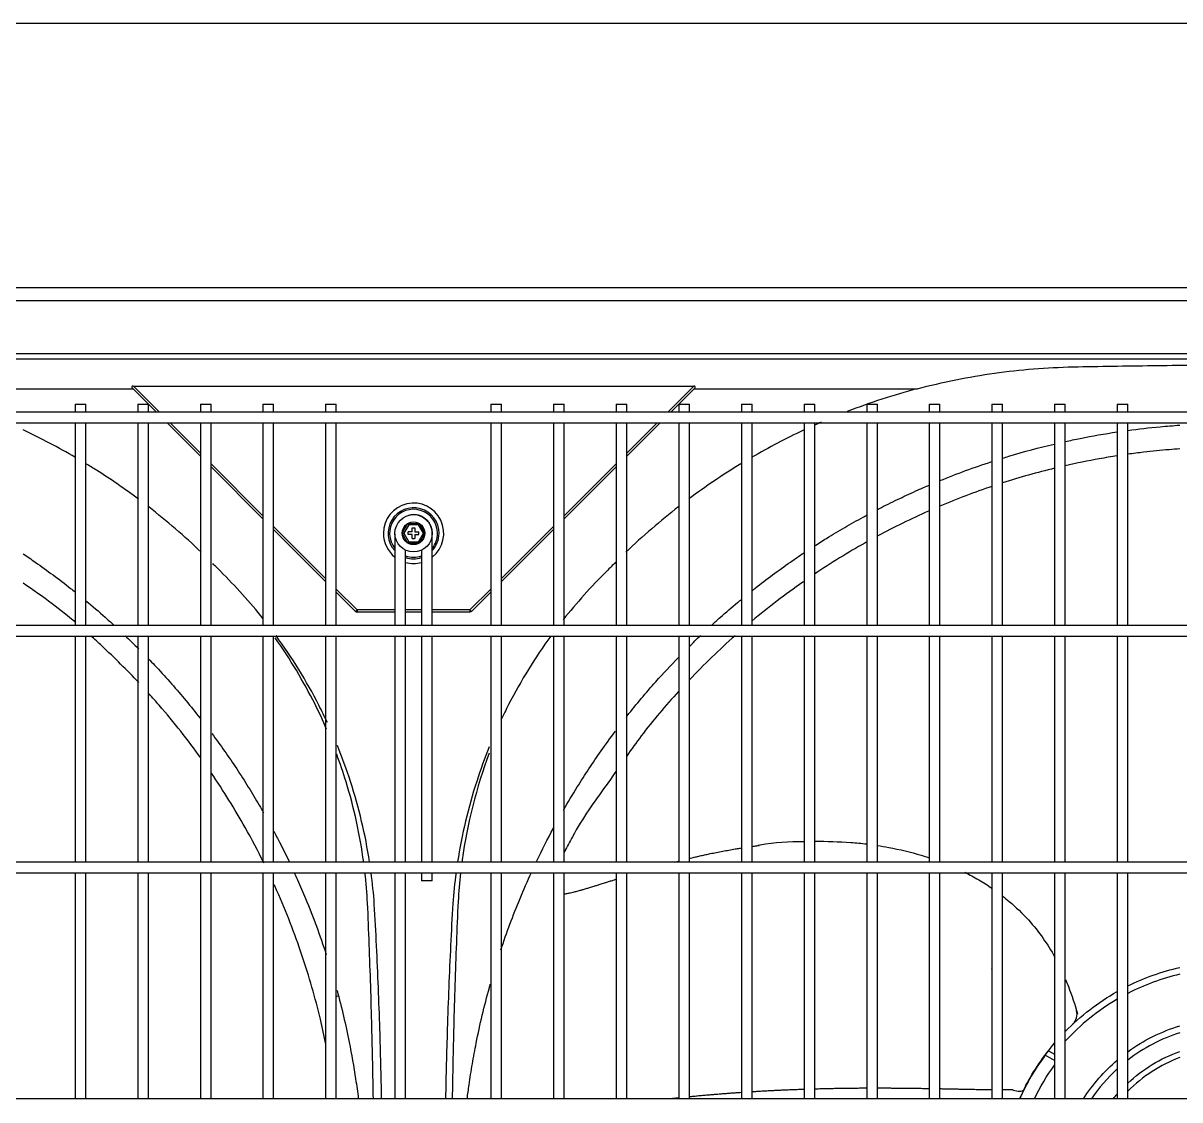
# Model space of a CAD drawing. Header units: millimetres. Extents: x 0 to 504600, y 0 to 118800.
# Drawn here: x 432438.5 to 432872.5, y 47794.5 to 48198.4 of the extents above; entities that cross this region are included whole.
import ezdxf

# ---------------------------------------------------------------- set-up
doc = ezdxf.new("R2010")
doc.units = ezdxf.units.MM
doc.header["$LTSCALE"] = 200
doc.layers.add('LG-AIRCON', color=240, linetype='Continuous')

# ---------------------------------------------------------------- blocks, each defined once
blk = doc.blocks.new('NEWUXB+UXA 1')
at = {"layer": 'LG-AIRCON', "color": 0}
for p, q in [((-580.93, 761.88), (580.46, 761.88)), ((580.46, 756.88), (-580.93, 756.88)), ((-526.02, 737.09), (525.55, 737.09)), ((524.03, 734.97), (-524.5, 734.97)), ((-105.36, 724.85), (104.89, 724.85)), ((-95.56, 715.05), (-105.36, 724.85)), ((104.89, 724.85), (95.09, 715.05)), ((-189.2, 723.85), (-105.49, 723.85)), ((-96.7, 715.05), (-105.69, 724.05)), ((105.22, 724.05), (96.22, 715.05)), ((105.02, 723.85), (188.72, 723.85)), ((-127.21, 718.05), (-127.21, 715.05)), ((-127.21, 718.05), (-123.22, 718.05)), ((-123.22, 715.05), (-123.22, 718.05)), ((-103.72, 718.05), (-103.72, 715.05)), ((-103.72, 718.05), (-99.72, 718.05)), ((-99.72, 715.05), (-99.72, 718.05)), ((-80.22, 718.05), (-80.22, 715.05)), ((-80.22, 718.05), (-76.22, 718.05)), ((-76.22, 715.05), (-76.22, 718.05)), ((-56.73, 718.05), (-56.73, 715.05)), ((-56.73, 718.05), (-52.73, 718.05)), ((-52.73, 715.05), (-52.73, 718.05)), ((-33.23, 718.05), (-33.23, 715.05)), ((-33.23, 718.05), (-29.23, 718.05)), ((-29.23, 715.05), (-29.23, 718.05)), ((28.76, 718.05), (28.76, 715.05)), ((28.76, 718.05), (32.76, 718.05)), ((32.76, 715.05), (32.76, 718.05)), ((52.26, 718.05), (52.26, 715.05)), ((52.26, 718.05), (56.26, 718.05)), ((56.26, 715.05), (56.26, 718.05)), ((75.75, 718.05), (75.75, 715.05)), ((75.75, 718.05), (79.75, 718.05)), ((79.75, 715.05), (79.75, 718.05)), ((99.25, 718.05), (99.25, 715.05)), ((99.25, 718.05), (103.25, 718.05)), ((103.25, 715.05), (103.25, 718.05)), ((122.75, 718.05), (122.75, 715.05)), ((122.75, 718.05), (126.75, 718.05)), ((126.75, 715.05), (126.75, 718.05)), ((146.24, 718.05), (146.24, 715.05)), ((146.24, 718.05), (150.24, 718.05)), ((150.24, 715.05), (150.24, 718.05)), ((169.74, 718.05), (169.74, 715.05)), ((169.74, 718.05), (173.74, 718.05)), ((173.74, 715.05), (173.74, 718.05)), ((193.24, 718.05), (193.24, 715.05)), ((193.24, 718.05), (197.23, 718.05)), ((197.23, 715.05), (197.23, 718.05)), ((216.73, 718.05), (216.73, 715.05)), ((216.73, 718.05), (220.73, 718.05)), ((220.73, 715.05), (220.73, 718.05)), ((240.23, 718.05), (240.23, 715.05)), ((240.23, 718.05), (244.23, 718.05)), ((244.23, 715.05), (244.23, 718.05)), ((263.72, 718.05), (263.72, 715.05)), ((263.72, 718.05), (267.72, 718.05)), ((267.72, 715.05), (267.72, 718.05)), ((526.82, 715.05), (-527.72, 715.05)), ((-527.72, 711.05), (526.82, 711.05)), ((-127.21, 711.05), (-127.21, 635.06)), ((-123.22, 635.06), (-123.22, 711.05)), ((-103.72, 711.05), (-103.72, 635.06)), ((-99.72, 635.06), (-99.72, 711.05)), ((-80.22, 698.58), (-92.7, 711.05)), ((-80.22, 699.71), (-91.57, 711.05)), ((-80.22, 711.05), (-80.22, 635.06)), ((-76.22, 635.06), (-76.22, 711.05)), ((-56.73, 711.05), (-56.73, 635.06)), ((-52.73, 635.06), (-52.73, 711.05)), ((-33.23, 711.05), (-33.23, 635.06)), ((-29.23, 635.06), (-29.23, 711.05)), ((28.76, 711.05), (28.76, 635.06)), ((32.76, 635.06), (32.76, 711.05)), ((52.26, 711.05), (52.26, 635.06)), ((56.26, 635.06), (56.26, 711.05)), ((75.75, 711.05), (75.75, 635.06)), ((91.09, 711.05), (79.75, 699.71)), ((92.22, 711.05), (79.75, 698.58)), ((79.75, 635.06), (79.75, 711.05)), ((99.25, 711.05), (99.25, 635.06)), ((103.25, 635.06), (103.25, 711.05)), ((122.75, 711.05), (122.75, 635.06)), ((126.75, 635.06), (126.75, 711.05)), ((146.24, 711.05), (146.24, 635.06)), ((150.24, 635.06), (150.24, 711.05)), ((169.74, 711.05), (169.74, 635.06)), ((173.74, 635.06), (173.74, 711.05)), ((193.24, 711.05), (193.24, 635.06)), ((197.23, 635.06), (197.23, 711.05)), ((216.73, 711.05), (216.73, 635.06)), ((220.73, 635.06), (220.73, 711.05)), ((240.23, 711.05), (240.23, 635.06)), ((244.23, 635.06), (244.23, 711.05)), ((263.72, 711.05), (263.72, 635.06)), ((267.72, 635.06), (267.72, 711.05)), ((-56.73, 676.21), (-76.22, 695.71)), ((-56.73, 675.08), (-76.22, 694.58)), ((75.75, 695.71), (56.26, 676.22)), ((75.75, 694.58), (56.26, 675.09)), ((-4.49, 669.64), (-2.36, 673.32)), ((-2.07, 672.82), (-3.91, 669.64)), ((-2.36, 673.32), (1.89, 673.32)), ((-2.36, 673.32), (-2.07, 672.82)), ((1.6, 672.82), (-2.07, 672.82)), ((1.6, 672.82), (1.89, 673.32)), ((3.43, 669.64), (1.6, 672.82)), ((1.89, 673.32), (4.01, 669.64)), ((-33.23, 652.72), (-52.73, 672.21)), ((-33.23, 651.58), (-52.73, 671.08)), ((-7.23, 669.46), (-7.23, 655.72)), ((-2.36, 665.96), (-4.49, 669.64)), ((-4.49, 669.64), (-3.91, 669.64)), ((-3.91, 669.64), (-2.07, 666.46)), ((-0.74, 670.14), (-2.24, 670.14)), ((-2.24, 669.14), (-2.24, 670.14)), ((-0.74, 669.14), (-2.24, 669.14)), ((-0.74, 671.64), (0.26, 671.64)), ((-0.74, 670.14), (-0.74, 671.64)), ((-0.74, 667.65), (-0.74, 669.14)), ((0.26, 671.64), (0.26, 670.14)), ((0.26, 670.14), (1.76, 670.14)), ((0.26, 669.14), (0.26, 667.65)), ((0.26, 669.14), (1.76, 669.14)), ((1.6, 666.46), (3.43, 669.64)), ((1.76, 669.14), (1.76, 670.14)), ((4.01, 669.64), (1.89, 665.96)), ((3.43, 669.64), (4.01, 669.64)), ((6.76, 655.72), (6.76, 669.51)), ((52.26, 672.22), (32.76, 652.72)), ((52.26, 671.09), (32.76, 651.59)), ((-2.36, 665.96), (-2.07, 666.46)), ((1.89, 665.96), (-2.36, 665.96)), ((-2.07, 666.46), (1.6, 666.46)), ((-0.74, 667.65), (0.26, 667.65)), ((1.6, 666.46), (1.89, 665.96)), ((-3.23, 655.72), (-3.23, 663.32)), ((2.76, 663.32), (2.76, 655.72)), ((-7.23, 655.72), (-7.23, 652.89)), ((-3.23, 652.89), (-3.23, 655.72)), ((2.76, 657.8), (2.76, 635.06)), ((6.76, 635.06), (6.76, 657.8)), ((-7.23, 652.89), (-7.23, 649.23)), ((-7.23, 652.89), (-7.23, 652.89)), ((-3.23, 649.23), (-3.23, 652.89)), ((2.76, 652.89), (2.76, 649.23)), ((6.76, 649.23), (6.76, 652.89)), ((-21.41, 640.89), (-29.23, 648.72)), ((-21.97, 640.33), (-29.23, 647.59)), ((-7.23, 649.23), (-7.23, 646.41)), ((-7.23, 649.23), (-7.23, 649.23)), ((-3.23, 646.41), (-3.23, 649.23)), ((28.76, 648.72), (20.93, 640.89)), ((28.76, 647.59), (21.5, 640.33)), ((-7.23, 646.41), (-7.23, 635.06)), ((-3.23, 635.06), (-3.23, 646.41)), ((-21.97, 640.33), (-21.41, 640.89)), ((-7.23, 640.89), (-21.41, 640.89)), ((-21.41, 640.89), (-21.41, 640.09)), ((-7.23, 640.09), (-21.41, 640.09)), ((2.76, 640.89), (-3.23, 640.89)), ((2.76, 640.09), (-3.23, 640.09)), ((20.93, 640.89), (6.76, 640.89)), ((20.93, 640.09), (6.76, 640.09)), ((20.93, 640.89), (20.93, 640.09)), ((20.93, 640.89), (21.5, 640.33)), ((591.81, 635.06), (-592.71, 635.06)), ((-592.71, 631.06), (591.81, 631.06)), ((-127.21, 631.06), (-127.21, 546.27)), ((-123.22, 546.27), (-123.22, 631.06)), ((-103.72, 631.06), (-103.72, 546.27)), ((-99.72, 546.27), (-99.72, 631.06)), ((-80.22, 631.06), (-80.22, 546.27)), ((-76.22, 546.27), (-76.22, 631.06)), ((-56.73, 631.06), (-56.73, 546.27)), ((-52.73, 546.27), (-52.73, 631.06)), ((-33.23, 631.06), (-33.23, 546.27)), ((-29.23, 546.27), (-29.23, 631.06)), ((-7.23, 631.06), (-7.23, 546.27)), ((-3.23, 546.27), (-3.23, 631.06)), ((2.76, 631.06), (2.76, 546.28)), ((6.76, 546.28), (6.76, 631.06)), ((28.76, 631.06), (28.76, 546.27)), ((32.76, 546.27), (32.76, 631.06)), ((52.26, 631.06), (52.26, 546.27)), ((56.26, 546.27), (56.26, 631.06)), ((75.75, 631.06), (75.75, 546.27)), ((79.75, 546.27), (79.75, 631.06)), ((99.25, 631.06), (99.25, 546.27)), ((103.25, 546.27), (103.25, 631.06)), ((122.75, 631.06), (122.75, 546.27)), ((126.75, 546.27), (126.75, 631.06)), ((146.24, 631.06), (146.24, 546.27)), ((150.24, 546.27), (150.24, 631.06)), ((169.74, 631.06), (169.74, 546.27)), ((173.74, 546.27), (173.74, 631.06)), ((193.24, 631.06), (193.24, 546.27)), ((197.23, 546.27), (197.23, 631.06)), ((216.73, 631.06), (216.73, 546.27)), ((220.73, 546.27), (220.73, 631.06)), ((240.23, 631.06), (240.23, 546.27)), ((244.23, 546.27), (244.23, 631.06)), ((263.72, 631.06), (263.72, 546.27)), ((267.72, 546.27), (267.72, 631.06)), ((591.81, 546.28), (-592.71, 546.28)), ((-592.71, 542.28), (591.81, 542.28)), ((-127.21, 542.27), (-127.21, 457.49)), ((-123.22, 457.49), (-123.22, 542.27)), ((-103.72, 542.27), (-103.72, 457.49)), ((-99.72, 457.49), (-99.72, 542.27)), ((-80.22, 542.27), (-80.22, 457.49)), ((-76.22, 457.49), (-76.22, 542.27)), ((-56.73, 542.27), (-56.73, 457.49)), ((-52.73, 457.49), (-52.73, 542.27)), ((-33.23, 542.27), (-33.23, 457.49)), ((-29.23, 457.49), (-29.23, 542.27)), ((-7.23, 542.27), (-7.23, 457.49)), ((-3.23, 457.49), (-3.23, 542.27)), ((2.76, 542.28), (2.76, 539.28)), ((6.76, 539.28), (6.76, 542.28)), ((28.76, 542.27), (28.76, 457.49)), ((32.76, 457.49), (32.76, 542.27)), ((52.26, 542.27), (52.26, 457.49)), ((56.26, 457.49), (56.26, 542.27)), ((75.75, 542.27), (75.75, 457.49)), ((79.75, 457.49), (79.75, 542.27)), ((99.25, 542.27), (99.25, 457.49)), ((103.25, 457.49), (103.25, 542.27)), ((122.75, 542.27), (122.75, 457.49)), ((126.75, 457.49), (126.75, 542.27)), ((146.24, 542.27), (146.24, 457.49)), ((150.24, 457.49), (150.24, 542.27)), ((169.74, 542.27), (169.74, 457.49)), ((173.74, 457.49), (173.74, 542.27)), ((193.24, 542.27), (193.24, 457.49)), ((197.23, 457.49), (197.23, 542.27)), ((216.73, 542.27), (216.73, 457.49)), ((220.73, 457.49), (220.73, 542.27)), ((240.23, 542.27), (240.23, 457.49)), ((244.23, 457.49), (244.23, 542.27)), ((263.72, 542.27), (263.72, 457.49)), ((267.72, 457.49), (267.72, 542.27)), ((216.68, 506.17), (216.73, 506.22)), ((-28.74, 496.07), (-29.23, 495.66)), ((247.07, 485.53), (247.26, 485.71)), ((240.23, 471.93), (236.72, 473.86)), ((237.95, 475.46), (240.23, 474.21)), ((216.73, 466.65), (216.7, 466.66)), ((216.73, 466.65), (216.7, 466.66)), ((591.81, 457.49), (-592.71, 457.49))]:
    blk.add_line(p, q, dxfattribs=at)
for radius in [7, 4.25, 4.25]:
    blk.add_circle((-0.24, 669.64), radius, dxfattribs=at)
for centre, radius, start, end in [((-0.24, 669.64), 11.33, 308.1431, 180), ((-0.24, 669.64), 9.56, 0, 222.9805), ((-0.24, 669.64), 9, 0, 218.9644), ((-0.24, 669.64), 11.33, 180, 231.8625), ((-0.24, 669.64), 9, 321.0412, 0), ((-0.24, 669.64), 9.56, 317.0194, 0), ((-0.24, 669.64), 9, 250.5432, 289.4569), ((-0.24, 669.64), 9.56, 251.7356, 288.2642), ((-0.24, 669.64), 11.33, 254.6607, 285.3394), ((-21.41, 640.89), 0.8, 225, 270), ((306.42, 421.93), 84.49, 103.1359, 117.2591), ((306.42, 421.93), 84.49, 120.3544, 137.4022), ((306.42, 421.93), 63.32, 107.6513, 127.6706), ((306.42, 421.93), 86.91, 143.3149, 155.8496), ((306.42, 421.93), 54.55, 110.61, 135.1912), ((306.42, 421.93), 63.32, 132.4013, 145.8394)]:
    blk.add_arc(centre, radius, start, end, dxfattribs=at)
at = {"layer": 'LG-AIRCON', "color": 0, "extrusion": (0, 0, -1)}
for centre, radius, start, end in [((-20.93, 640.89), 0.8, 225, 270), ((-306.42, 421.93), 86.99, 63.5863, 77.2478), ((-306.42, 421.93), 86.99, 44.3587, 60.6054), ((-306.42, 421.93), 65.82, 53.9887, 73.035), ((-306.42, 421.93), 86.99, 27.6697, 40.4519), ((-306.42, 421.93), 56.71, 46.9687, 70.2112), ((-306.42, 421.93), 81.91, 25.7297, 36.0841), ((-306.42, 421.93), 65.82, 32.6925, 49.5563), ((-306.42, 421.93), 56.71, 38.8237, 41.1581)]:
    blk.add_arc(centre, radius, start, end, dxfattribs=at)
at = {"layer": 'LG-AIRCON', "color": 0, "extrusion": (5.89787e-06, 5.50525e-06, 1)}
blk.add_arc((243.65, 489.17, -0.01), 5, 313.0877, 16.4735, dxfattribs=at)
at = {"layer": 'LG-AIRCON', "color": 0}
for centre, major_axis in [((-104.56, 724.05), (-1.37, 0.57)), ((104.09, 724.05), (1.37, 0.57))]:
    blk.add_ellipse(centre, major_axis=major_axis, ratio=0.414214, start_param=5.497787, end_param=7.068583, dxfattribs=at)
for points, knots in [([(188.72, 723.85), (198.28, 726.38), (207.94, 728.32), (222.54, 730.38), (227.43, 730.93), (237.26, 731.72), (242.2, 731.95), (252.11, 732.2), (257.07, 732.26), (266.99, 732.42), (271.96, 732.49), (286.85, 732.69), (296.78, 732.78), (306.72, 732.85)], [0, 0, 0, 0, 0.25, 0.25, 0.375, 0.375, 0.5, 0.5, 0.625, 0.625, 0.75, 0.75, 1, 1, 1, 1]), ([(244.18, 704.05), (246.06, 704.46), (252.52, 705.82), (259.04, 706.96), (263.67, 707.66)], [0, 0, 0, 0, 0.290991, 1, 1, 1, 1]), ([(267.68, 708.23), (271.71, 708.77), (278.21, 709.51), (284.73, 710.04), (287.2, 710.21)], [0, 0, 0, 0, 0.622175, 1, 1, 1, 1]), ([(220.7, 697.82), (221.49, 698.06), (227.92, 700.03), (234.41, 701.77), (240.15, 703.13)], [0, 0, 0, 0, 0.122391, 1, 1, 1, 1]), ([(263.72, 698.69), (261.48, 698.34), (254.99, 697.26), (248.49, 695.94), (244.23, 694.97)], [0, 0, 0, 0, 0.345093, 1, 1, 1, 1]), ([(287.21, 701.3), (285.87, 701.21), (281.33, 700.86), (274.84, 700.21), (269.69, 699.55), (267.72, 699.28)], [0, 0, 0, 0, 0.205527, 0.696848, 1, 1, 1, 1]), ([(-103.47, 682.48), (-108.57, 686.28), (-113.81, 689.89), (-120.5, 694.13), (-121.82, 694.94), (-123.15, 695.75)], [0, 0, 0, 0, 0.803702, 0.803702, 1, 1, 1, 1]), ([(173.67, 678.5), (174.19, 678.77), (177, 680.22), (182.1, 682.73), (188.1, 685.5), (191.8, 687.11), (193.18, 687.7)], [0, 0, 0, 0, 0.082272, 0.438667, 0.790874, 1, 1, 1, 1]), ([(193.23, 678.08), (193.12, 678.03), (186.58, 675.14), (180.07, 671.96), (173.71, 668.53)], [0, 0, 0, 0, 0.017477, 1, 1, 1, 1]), ([(6.76, 669.65), (6.76, 670.26), (6.61, 671.39), (5.85, 673.33), (4.43, 675.05), (2.55, 676.15), (0.71, 676.66), (-0.88, 676.66), (-1.88, 676.38), (-2.25, 676.22)], [0, 0, 0, 0, 0.137285, 0.262147, 0.473488, 0.63553, 0.754235, 0.906368, 1, 1, 1, 1]), ([(150.14, 664.88), (151.64, 665.84), (155.39, 668.21), (161.45, 671.84), (166.51, 674.68), (169.27, 676.18), (169.72, 676.42)], [0, 0, 0, 0, 0.235493, 0.585637, 0.931817, 1, 1, 1, 1]), ([(169.73, 666.35), (169.51, 666.23), (162.93, 662.54), (156.41, 658.53), (150.19, 654.35)], [0, 0, 0, 0, 0.033617, 1, 1, 1, 1]), ([(-146.69, 661.92), (-145.18, 660.9), (-139.12, 656.76), (-132.63, 651.93), (-127.71, 648.04), (-127.12, 647.57)], [0, 0, 0, 0, 0.224879, 0.906883, 1, 1, 1, 1]), ([(126.64, 648.03), (127.04, 648.34), (129.61, 650.38), (134.4, 654.04), (140.55, 658.47), (144.52, 661.18), (146.24, 662.32)], [0, 0, 0, 0, 0.062992, 0.40604, 0.74536, 1, 1, 1, 1]), ([(-126.96, 636.12), (-129.83, 638.55), (-136.2, 643.67), (-142.97, 648.38), (-146.63, 650.93)], [0, 0, 0, 0, 0.462065, 1, 1, 1, 1]), ([(146.24, 651.64), (146.08, 651.53), (139.44, 646.89), (132.9, 641.9), (126.67, 636.69)], [0, 0, 0, 0, 0.02383, 1, 1, 1, 1]), ([(-123.16, 644.35), (-120.7, 642.32), (-117.23, 639.34), (-113.84, 636.25), (-112.82, 635.3)], [0, 0, 0, 0, 0.695118, 1, 1, 1, 1]), ([(111.74, 635.32), (112.77, 636.27), (115.92, 639.09), (119.59, 642.26), (122.25, 644.46), (122.73, 644.86)], [0, 0, 0, 0, 0.288093, 0.872679, 1, 1, 1, 1]), ([(-103.36, 613.64), (-107.77, 618.32), (-113.7, 624.22), (-119.93, 629.94), (-121.34, 631.2)], [0, 0, 0, 0, 0.777017, 1, 1, 1, 1]), ([(-32.84, 596.14), (-34.21, 599.3), (-35.67, 602.42), (-41.55, 614.18), (-46.54, 622.48), (-52.16, 630.4)], [0, 0, 0, 0, 0.260427, 0.260427, 1, 1, 1, 1]), ([(-32.57, 598.6), (-33.59, 600.8), (-34.66, 602.99), (-40.41, 614.23), (-45.83, 623.02), (-51.84, 631.25)], [0, 0, 0, 0, 0.192969, 0.192969, 1, 1, 1, 1]), ([(51.23, 631.08), (45.32, 622.98), (40.06, 614.42), (34.43, 603.46), (33.47, 601.5), (32.54, 599.54)], [0, 0, 0, 0, 0.823029, 0.823029, 1, 1, 1, 1]), ([(-99.57, 622.43), (-98.85, 621.68), (-96.18, 618.9), (-91.7, 613.99), (-86.22, 607.65), (-82.38, 602.93), (-80.34, 600.34), (-80.02, 599.93)], [0, 0, 0, 0, 0.10453, 0.387673, 0.668723, 0.947676, 1, 1, 1, 1]), ([(79.58, 600.71), (79.69, 600.86), (83.25, 605.38), (89.59, 613), (96.27, 620.05), (99.15, 623.04)], [0, 0, 0, 0, 0.019072, 0.581193, 1, 1, 1, 1]), ([(-80.07, 585.36), (-84.9, 592.09), (-91.26, 600.19), (-98.19, 608.01), (-99.48, 609.44)], [0, 0, 0, 0, 0.816114, 1, 1, 1, 1]), ([(99.18, 610.31), (94.3, 605), (87.58, 597.13), (81.51, 588.63), (79.73, 586.09)], [0, 0, 0, 0, 0.70386, 1, 1, 1, 1]), ([(-75.95, 594.59), (-74.32, 592.4), (-71.14, 588), (-66.56, 581.29), (-62.21, 574.5), (-58.89, 568.98), (-57.02, 565.73), (-56.49, 564.8)], [0, 0, 0, 0, 0.229373, 0.457693, 0.68426, 0.909075, 1, 1, 1, 1]), ([(56, 565.8), (57.67, 568.72), (62.17, 576.24), (68.68, 586.1), (73.65, 592.94), (75.48, 595.38)], [0, 0, 0, 0, 0.284794, 0.741705, 1, 1, 1, 1]), ([(-18.95, 546.29), (-20.33, 556.48), (-22.53, 566.53), (-26.63, 579.88), (-27.79, 583.32), (-29.06, 586.72)], [0, 0, 0, 0, 0.742253, 0.742253, 1, 1, 1, 1]), ([(-16.74, 546.31), (-18.31, 556.57), (-20.72, 566.7), (-25.36, 581.05), (-27, 585.56), (-28.82, 590)], [0, 0, 0, 0, 0.681342, 0.681342, 1, 1, 1, 1]), ([(28.15, 589.5), (26.42, 585.24), (24.86, 580.93), (20.26, 566.74), (17.86, 556.66), (16.27, 546.34)], [0, 0, 0, 0, 0.306385, 0.306385, 1, 1, 1, 1]), ([(28.15, 587.17), (23.31, 574.25), (19.93, 560.88), (17.97, 546.83), (17.93, 546.57), (17.9, 546.31)], [0, 0, 0, 0, 0.981495, 0.981495, 1, 1, 1, 1]), ([(-56.4, 545.95), (-58.6, 550.41), (-64.58, 561.76), (-71.5, 572.94), (-76.06, 579.64)], [0, 0, 0, 0, 0.392123, 1, 1, 1, 1]), ([(75.77, 580.42), (74.49, 578.57), (71.1, 573.74), (65.18, 565.81), (60.2, 557.48), (57.33, 552.02), (56.32, 550.04), (56.25, 549.92)], [0, 0, 0, 0, 0.188637, 0.492926, 0.817568, 0.9884, 1, 1, 1, 1]), ([(-52.71, 557.93), (-51.97, 556.53), (-50.03, 552.82), (-48.12, 548.97), (-46.95, 546.52), (-46.9, 546.43)], [0, 0, 0, 0, 0.36828, 0.975008, 1, 1, 1, 1]), ([(45.84, 546.42), (45.89, 546.52), (47.91, 550.76), (50.04, 554.95), (52.21, 558.99)], [0, 0, 0, 0, 0.023633, 1, 1, 1, 1]), ([(103.22, 547.7), (103.53, 547.77), (104.43, 547.99), (105.9, 548.33), (107.63, 548.72), (109.36, 549.1), (111.28, 549.51), (113.01, 549.86), (114.94, 550.24), (116.5, 550.53), (118.44, 550.88), (120.2, 551.19), (121.77, 551.44), (122.55, 551.57), (122.74, 551.6)], [0, 0, 0, 0, 0.04892, 0.138223, 0.227526, 0.316829, 0.406131, 0.525202, 0.584737, 0.703807, 0.763342, 0.882413, 0.971716, 1, 1, 1, 1]), ([(126.71, 552.18), (127.01, 552.22), (127.92, 552.34), (128.82, 552.46), (129.42, 552.54)], [0, 0, 0, 0, 0.329472, 1, 1, 1, 1]), ([(128.91, 552.6), (129.2, 552.66), (134.88, 553.76), (140.71, 554), (146.23, 554.07)], [0, 0, 0, 0, 0.052096, 1, 1, 1, 1]), ([(150.25, 554.1), (154.76, 554.11), (161.26, 553.96), (167.76, 553.33), (169.75, 553.09)], [0, 0, 0, 0, 0.693143, 1, 1, 1, 1]), ([(173.75, 552.54), (175.18, 552.32), (180.71, 551.38), (187.24, 549.84), (192.25, 548.26), (193.27, 547.92)], [0, 0, 0, 0, 0.217085, 0.84018, 1, 1, 1, 1]), ([(-45.03, 542.41), (-44.61, 541.5), (-43.14, 538.26), (-38.8, 528.15), (-35.32, 518.75), (-33.02, 511.67)], [0, 0, 0, 0, 0.090907, 0.323924, 1, 1, 1, 1]), ([(32.5, 513.33), (34.67, 519.84), (38.31, 529.62), (42.48, 539.17), (43.96, 542.41)], [0, 0, 0, 0, 0.658433, 1, 1, 1, 1]), ([(206.57, 542.46), (208.32, 541.58), (211.78, 539.71), (215.11, 537.6), (216.73, 536.49)], [0, 0, 0, 0, 0.500416, 1, 1, 1, 1]), ([(-15.33, 457.5), (-15.46, 466.44), (-15.65, 475.38), (-16.14, 494.67), (-16.47, 505.03), (-17.07, 520.56), (-17.23, 525.74), (-17.71, 534.72), (-18.03, 538.53), (-18.46, 542.31)], [0, 0, 0, 0, 0.315659, 0.315659, 0.681641, 0.681641, 0.864632, 0.864632, 1, 1, 1, 1]), ([(-12.22, 457.5), (-12.38, 466.19), (-12.6, 474.88), (-13.21, 494.01), (-13.62, 504.44), (-14.38, 520.08), (-14.6, 525.3), (-15.24, 534.45), (-15.64, 538.39), (-16.16, 542.32)], [0, 0, 0, 0, 0.307076, 0.307076, 0.675824, 0.675824, 0.860198, 0.860198, 1, 1, 1, 1]), ([(6.76, 539.28), (6.76, 539.28), (6.74, 539.28), (6.65, 539.28), (6.56, 539.28), (6.32, 539.28), (6.17, 539.28), (5.82, 539.28), (5.61, 539.28), (5.19, 539.28), (4.96, 539.28), (4.51, 539.28), (4.29, 539.28), (3.87, 539.28), (3.67, 539.28), (3.32, 539.28), (3.17, 539.28), (2.94, 539.28), (2.85, 539.28), (2.78, 539.28), (2.76, 539.28), (2.76, 539.28)], [0, 0, 0, 0, 0.072796, 0.072796, 0.180355, 0.180355, 0.287914, 0.287914, 0.395473, 0.395473, 0.503031, 0.503031, 0.61059, 0.61059, 0.718149, 0.718149, 0.825708, 0.825708, 0.933267, 0.933267, 1, 1, 1, 1]), ([(15.69, 542.3), (15.18, 538.46), (14.79, 534.58), (14.14, 525.5), (13.92, 520.27), (13.16, 504.6), (12.74, 494.15), (12.13, 474.96), (11.91, 466.23), (11.75, 457.5)], [0, 0, 0, 0, 0.136943, 0.136943, 0.321752, 0.321752, 0.691369, 0.691369, 1, 1, 1, 1]), ([(17.39, 542.28), (16.99, 538.71), (16.68, 535.13), (16.19, 526.34), (16.03, 521.13), (15.42, 505.5), (15.09, 495.08), (14.59, 475.61), (14.4, 466.56), (14.27, 457.5)], [0, 0, 0, 0, 0.126998, 0.126998, 0.311253, 0.311253, 0.679764, 0.679764, 1, 1, 1, 1]), ([(56.18, 534.34), (56.2, 534.34), (56.41, 534.37), (56.77, 534.43), (57.41, 534.54), (58.01, 534.66), (58.77, 534.82), (59.56, 535.01), (60.37, 535.21), (61.1, 535.4), (61.84, 535.6), (62.72, 535.85), (63.63, 536.11), (64.69, 536.42), (65.64, 536.71), (66.61, 537), (67.6, 537.31), (68.75, 537.67), (69.93, 538.04), (70.98, 538.37), (72.04, 538.71), (73.27, 539.1), (74.53, 539.5), (75.34, 539.76), (75.7, 539.87), (75.74, 539.88)], [0, 0, 0, 0, 0.004044, 0.044465, 0.084886, 0.125307, 0.165729, 0.22636, 0.266782, 0.307203, 0.347624, 0.388045, 0.448677, 0.489098, 0.54973, 0.590151, 0.630573, 0.691204, 0.751836, 0.792257, 0.832679, 0.89331, 0.953942, 0.994364, 1, 1, 1, 1]), ([(-33.11, 477.95), (-33.75, 481.08), (-36.22, 492.22), (-41.72, 511.4), (-48.27, 528.3), (-52.23, 537.12), (-52.6, 537.95)], [0, 0, 0, 0, 0.157183, 0.558604, 0.95857, 1, 1, 1, 1]), ([(220.78, 533.53), (221.6, 532.89), (224.99, 530.13), (230.27, 525.04), (235.93, 517.94), (238.96, 513.07), (240.3, 510.65)], [0, 0, 0, 0, 0.103677, 0.436935, 0.728671, 1, 1, 1, 1]), ([(19.89, 457.52), (20.11, 459.26), (20.69, 463.62), (21.77, 470.59), (24.03, 482.82), (26.39, 492.76), (28.43, 500.05), (28.55, 500.47)], [0, 0, 0, 0, 0.119341, 0.301439, 0.482327, 0.969974, 1, 1, 1, 1]), ([(244.33, 502.27), (244.7, 501.4), (246.4, 497.18), (247.84, 492.86), (248.81, 489.36)], [0, 0, 0, 0, 0.208433, 1, 1, 1, 1]), ([(-28.95, 498.1), (-27.21, 491.7), (-24.61, 480.7), (-22.23, 467.1), (-21.27, 460), (-20.96, 457.52)], [0, 0, 0, 0, 0.48072, 0.818915, 1, 1, 1, 1]), ([(236.72, 473.86), (236.86, 474.04), (237, 474.22), (237.26, 474.57), (237.38, 474.73), (237.6, 475.01), (237.7, 475.13), (237.84, 475.32), (237.9, 475.39), (237.94, 475.45), (237.95, 475.46), (237.95, 475.46)], [0, 0, 0, 0, 0.217793, 0.217793, 0.435623, 0.435623, 0.652794, 0.652794, 0.867695, 0.867695, 1, 1, 1, 1]), ([(146.28, 461.01), (146.08, 461.01), (145.38, 460.98), (144.04, 460.94), (142.56, 460.88), (140.93, 460.82), (139.45, 460.75), (137.78, 460.68), (136.28, 460.61), (134.77, 460.54), (133.12, 460.45), (131.65, 460.38), (130.03, 460.29), (128.58, 460.2), (127.38, 460.13), (126.83, 460.1), (126.76, 460.09)], [0, 0, 0, 0, 0.030761, 0.106414, 0.207284, 0.257719, 0.358589, 0.434241, 0.509893, 0.585546, 0.661198, 0.762068, 0.812503, 0.913373, 0.989026, 1, 1, 1, 1]), ([(169.73, 461.44), (169.17, 461.44), (168.28, 461.43), (166.72, 461.43), (165.39, 461.41), (163.75, 461.4), (162.44, 461.38), (160.79, 461.36), (159.48, 461.34), (157.84, 461.31), (156.51, 461.29), (154.84, 461.25), (153.49, 461.22), (151.82, 461.18), (150.83, 461.15), (150.18, 461.13)], [0, 0, 0, 0, 0.083725, 0.134792, 0.236924, 0.28799, 0.390123, 0.441189, 0.543321, 0.594388, 0.69652, 0.747586, 0.849719, 0.900785, 1, 1, 1, 1]), ([(193.22, 461.26), (192.86, 461.26), (192.02, 461.28), (190.85, 461.3), (189.42, 461.32), (188.13, 461.34), (186.65, 461.36), (185.32, 461.37), (184, 461.39), (182.52, 461.4), (181.22, 461.41), (179.77, 461.42), (178.47, 461.43), (177.01, 461.44), (175.55, 461.45), (174.46, 461.45), (173.85, 461.45), (173.73, 461.45)], [0, 0, 0, 0, 0.058456, 0.133376, 0.183323, 0.283216, 0.333162, 0.408082, 0.483002, 0.532949, 0.632842, 0.682788, 0.757708, 0.832628, 0.907548, 0.982468, 1, 1, 1, 1]), ([(216.73, 460.84), (216.71, 460.84), (216.28, 460.85), (215.55, 460.86), (214.49, 460.87), (213.49, 460.88), (212.48, 460.9), (211.33, 460.92), (210.31, 460.93), (209.14, 460.96), (207.97, 460.98), (206.77, 461), (205.72, 461.02), (204.64, 461.04), (203.41, 461.07), (202.14, 461.09), (200.88, 461.11), (199.62, 461.14), (198.37, 461.17), (197.58, 461.18), (197.26, 461.19), (197.24, 461.19)], [0, 0, 0, 0, 0.002758, 0.072208, 0.118509, 0.164809, 0.234259, 0.28056, 0.35001, 0.396311, 0.465761, 0.535212, 0.581512, 0.627812, 0.697263, 0.766713, 0.813014, 0.882464, 0.951915, 0.998215, 1, 1, 1, 1]), ([(224.54, 460.82), (224.38, 460.82), (223.97, 460.82), (223.13, 460.82), (222.2, 460.81), (221.36, 460.82), (220.91, 460.82), (220.73, 460.82)], [0, 0, 0, 0, 0.131384, 0.341336, 0.656263, 0.866214, 1, 1, 1, 1]), ([(224.68, 460.8), (225.58, 460.51), (226.44, 460.36), (227.83, 460.35), (228.35, 460.51), (228.61, 460.79)], [0, 0, 0, 0, 0.5, 0.5, 1, 1, 1, 1]), ([(228.61, 460.79), (228.52, 460.58), (228.42, 460.38), (227.91, 459.29), (227.51, 458.39), (227.11, 457.49)], [0, 0, 0, 0, 0.187509, 0.187509, 1, 1, 1, 1]), ([(99.23, 457.81), (98.77, 457.76), (98.01, 457.68), (97.05, 457.58), (96.53, 457.52), (96.33, 457.5)], [0, 0, 0, 0, 0.46864, 0.785024, 1, 1, 1, 1]), ([(122.75, 459.83), (122.7, 459.83), (122.01, 459.78), (120.82, 459.7), (119.18, 459.58), (117.71, 459.48), (116.26, 459.37), (114.67, 459.24), (113.1, 459.11), (111.52, 458.98), (109.95, 458.84), (108.53, 458.72), (106.96, 458.58), (105.55, 458.44), (104.19, 458.31), (103.48, 458.24), (103.23, 458.22)], [0, 0, 0, 0, 0.007103, 0.105116, 0.178625, 0.252135, 0.325644, 0.399153, 0.497166, 0.570676, 0.644185, 0.742198, 0.791204, 0.889217, 0.962726, 1, 1, 1, 1])]:
    blk.add_open_spline(points, degree=3, knots=knots, dxfattribs=at)
for points, degree in [([(188.72, 723.85), (179.75, 721.48), (170.97, 718.63), (162.39, 715.31)], 3), ([(-127.06, 698.08), (-133.46, 701.82), (-140.01, 705.25), (-146.7, 708.4)], 3), ([(146.02, 708.29), (139.45, 705.2), (133, 701.81), (126.69, 698.14)], 3), ([(152.72, 711.33), (151.84, 710.94), (150.95, 710.55), (150.07, 710.16)], 3), ([(122.56, 695.68), (115.83, 691.59), (109.33, 687.21), (103.06, 682.54)], 3), ([(197.21, 689.38), (203.6, 691.99), (210.09, 694.38), (216.66, 696.53)], 3), ([(240.23, 694.03), (233.74, 692.45), (227.24, 690.63), (220.74, 688.54)], 3), ([(216.73, 687.22), (210.23, 685.02), (203.72, 682.56), (197.23, 679.81)], 3), ([(-79.93, 662.58), (-86.18, 668.56), (-92.74, 674.21), (-99.56, 679.51)], 3), ([(99.23, 679.63), (92.34, 674.29), (85.73, 668.58), (79.4, 662.52)], 3), ([(-72.72, 655.4), (-73.67, 656.39), (-74.63, 657.37), (-75.6, 658.34)], 3), ([(-56.63, 637.53), (-61.6, 643.79), (-66.96, 649.75), (-72.72, 655.4)], 3), ([(72.25, 655.4), (66.37, 649.63), (60.91, 643.55), (55.86, 637.18)], 3), ([(75.55, 658.76), (74.44, 657.65), (73.34, 656.53), (72.25, 655.4)], 3), ([(-108.48, 631.22), (-106.76, 629.58), (-105.05, 627.93), (-103.34, 626.28)], 3), ([(120.36, 631.23), (114.48, 625.99), (108.75, 620.43), (103.18, 614.58)], 3), ([(103.21, 627.2), (104.6, 628.56), (105.98, 629.91), (107.38, 631.25)], 3), ([(97.58, 546.29), (98.23, 546.46), (98.89, 546.63), (99.56, 546.8)], 3), ([(247.07, 485.53), (247.02, 485.48), (247.31, 485.74)], 2), ([(224.68, 460.8), (224.63, 460.81), (224.59, 460.82), (224.54, 460.82)], 3), ([(229.38, 462.33), (229.12, 461.82), (228.86, 461.31), (228.61, 460.79)], 3)]:
    blk.add_open_spline(points, degree=degree, dxfattribs=at)

msp = doc.modelspace()

# ---------------------------------------------------------------- linework, layer by layer
at = {"layer": 'LG-AIRCON', "color": 8}
msp.add_lwpolyline([(431864.22, 48198.42), (434234.22, 48198.42), (434234.22, 47238.42), (431864.22, 47238.42)], close=True, dxfattribs=at)

# ---------------------------------------------------------------- block references
at = {"layer": 'LG-AIRCON', "color": 30}
msp.add_blockref('NEWUXB+UXA 1', (432585.24, 47337.41), dxfattribs=at)

doc.saveas('drawing.dxf')
